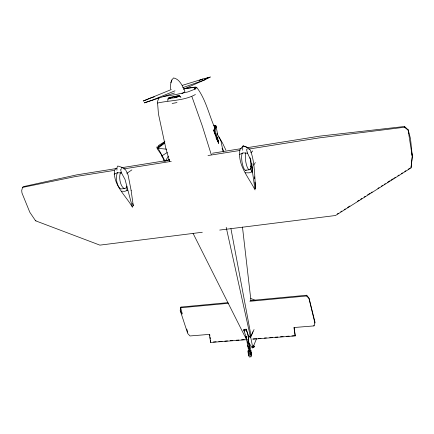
<?xml version="1.0" encoding="UTF-8"?>
<svg xmlns="http://www.w3.org/2000/svg" width="434" height="434" viewBox="0 0 434 434"><rect width="100%" height="100%" fill="white"/><g stroke="black" fill="none" stroke-linecap="round" stroke-linejoin="round"><path stroke-width="0.65" d="M194.692 89.165L194.709 87.267L186.246 88.552L184.249 88.514M253.7 347.162L253.662 346.609M251.894 163.52L252.187 171.907M252.252 171.913L252.376 166.64M219.718 230.069L335.493 215.508L411.014 167.904L412.3 156.251L410.515 138.734L408.161 129.815L404.515 126.489L319.581 136.157L246.615 147.788M248.904 351.752L249.485 349.847L250.299 350.699M170.356 89.057C170.611 85.238 170.334 80.615 173.589 77.919C179.714 79.113 182.41 85.986 184.841 90.939A7.177 1.844 -16.2 0 1 181.895 93.532M411.014 167.904L412.289 156.652L408.144 130.216L404.477 127.238L404.515 126.489M116.892 170.204L117.039 167.464L117.798 165.983L122.29 167.475L125.594 169.781L128.073 174.945L131.182 190.727M247.624 148.618L246.55 149.681L247.537 153.202L250.792 160.13L255.04 189.924C248.834 177.625 237.783 165.582 239.79 150.755M214.814 127.873L214.57 130.287M121.889 168.609L120.576 169.661L121.536 172.987L125.035 179.481L132.435 207.202C125.92 195.777 112.981 185.074 114.522 170.622M214.743 134.09L213.642 130.005L214.787 129.549L215.855 127.265L215.752 125.99L215.237 125.529L214.157 125.545L214.152 125.22L214.976 127.965M218.112 139.737L218.633 143.068L216.105 137.166L213.821 130.281L214.928 129.636L216.078 127.227L215.98 125.914L215.394 125.383L214.325 125.399M251.329 354.958L250.559 350.922L249.707 350.07L249.355 346.63L247.879 346.864L246.268 337.234L243.767 330.269L243.962 329.384L246.284 329.194L248.731 336.638L248.584 340.663L249.17 344.813L250.57 348.431L250.017 349.142L250.098 349.804L250.95 350.656L251.574 354.654L250.781 355.007L249.908 350.97L249.094 350.113L248.546 351.063L248.899 354.052M215.237 125.529L214.857 127.487L214.157 125.545M252.848 339.176L295.212 335.894L293.948 327.534L313.956 325.912L314.097 325.223M249.143 346.766C248.026 341.113 249.143 335.346 246.094 330.084L246.284 329.194M180.441 309.513L180.978 307.071L227.969 302.65M314.883 323.01L308.981 298.473L306.599 295.977L306.767 295.239L250.152 300.561M295.212 335.894L294.192 327.48M249.111 355.12L248.536 355.158L247.847 351.111L248.449 350.162L248.091 346.723L249.355 346.63M116.838 168.473L76.72 174.869L23.284 186.663L22.519 187.417L21.7 190.548L21.971 192.989L29.805 212.242L35.583 220.808L99.88 245.134L202.315 232.255M167.719 100.91L168.316 98.1L170.312 97.335L177.143 95.925L179.383 95.822L180.425 96.679M313.956 325.912L315.019 322.332L309.046 298.185L306.767 295.239M170.898 82.764L171.799 80.002M167.893 99.386L168.316 98.1M254.069 329.542L251.031 335.824L248.351 336.48M247.488 339.594L210.653 342.448L210.485 340.245M248.411 342.16L252.176 347.775L252.838 347.797L253.516 346.186L253.781 346.636M158.963 97.845L157.461 101.578L158.448 113.941L165.793 148.146L169.558 161.274M253.554 346.012L256.608 338.471M252.838 347.797L250.695 337.267L253.027 331.712M247.282 340.473L245.4 337.668L245.937 336.437M180.978 307.071L180.175 310.402L187.694 333.464L190 335.959L209.351 334.392L210.653 342.448M248.08 346.598L247.803 345.041M165.598 160.922L168.262 156.229M185.557 88.373L195.588 87.05L196.694 87.397L195.273 89.274M253.619 165.251L255.344 162.566M250.781 355.007L251.574 354.654M248.536 355.158L248.78 354.855M253.955 347.309L254.02 346.468L253.559 346.202M35.583 220.808L35.941 220.412M239.693 149.882L243.138 145.873L247.581 147.5L250.32 150.055C254.937 162.327 254.536 175.792 255.561 188.671L254.997 182.085M250.879 152.817L252.745 150.923M253.564 345.214L254.123 346.44L252.843 346.793M254.02 346.468L253.288 346.874L252.848 346.554M114.782 169.737L116.35 168.425M164.882 141.782L156.956 148.211L166.656 149.193M164.795 142.987L157.32 148.895L162.083 155.638L165.267 161.508M250.559 350.922L250.95 350.656M161.242 156.213L167.291 152.529M249.707 350.07L250.098 349.804M126.88 173.302L131.893 169.889M164.73 142.759L158.871 146.6L156.403 147.213M168.972 98.757C172.038 96.771 175.96 96.039 179.562 96.538L179.014 95.914L176.926 96.012M337.305 213.951L338.449 213.23M340.733 211.792L341.878 211.07M344.162 209.633L345.307 208.911M347.591 207.468L349.88 206.031M357.307 201.349L359.021 200.264M360.735 199.184L361.88 198.463M364.164 197.025L365.309 196.304M367.593 194.866L369.876 193.423M371.021 192.701L372.166 191.985M377.878 188.383L379.023 187.662M381.307 186.219L382.452 185.502M384.166 184.417L385.311 183.701M387.595 182.258L389.878 180.815M391.023 180.099L393.307 178.656M394.452 177.935L395.596 177.218M397.88 175.775L399.025 175.054M401.309 173.616L402.454 172.895M404.738 171.452L405.882 170.736M408.166 169.293L409.88 168.213M164.768 141.598L158.302 145.656L158.871 146.6L158.09 148.26L162.083 155.638L164.215 161.475M157.553 103.042C169.916 100.243 184.195 100.856 195.387 94.52M245.4 337.668L246.485 337.066M166.444 160.873L169.385 159.283M183.446 89.268L204.886 79.785L210.344 76.959L204.566 79.368M114.137 174.148L117.478 172.689L121.536 172.987M171.294 89.55L143.209 101.03L149.508 98.475M239.525 154.461L243.246 152.893L247.537 153.202M150.994 100.563L144.31 102.88L151.265 100.579L174.978 90.814M199.108 80.491L202.852 79.015L209.345 77.35L205.022 78.804M180.973 97.46L179.53 96.229L174.132 97.834L168.441 98.513M170.557 97.325L168.696 98.035L168.81 98.42L170.887 98.328M182.747 87.673L204.886 79.785M127.753 190.266L124.813 191.302L121.346 191.22M151.265 100.579L174.495 92.979M252.631 171.685L249.111 172.835L245.199 172.792M149.231 98.464L154.298 96.853M182.231 85.389L202.852 79.015M174.121 97.786L177.278 97.01L179.15 96.294L179.014 95.914M176.991 102.576L172.141 103.466M22.519 187.417L75.131 176.622L114.511 170.372M121.52 167.73L169.661 160.054M212.476 153.229L241.261 148.64M123.858 168.886L171.251 161.367M208.005 155.535L240.116 150.435M248.812 149.057L319.061 137.909L404.477 127.238M163.32 96.532L175.526 94.612L187.895 91.921L194.399 89.371L195.75 87.597L194.709 87.267M124.482 188.459L121.211 188.953A8.685 3.7 80.6 0 1 116.844 181.949A8.685 3.7 80.6 0 1 117.685 172.596M245.465 170.329L249.121 169.786M228.365 303.317L180.642 307.787L182.323 313.988M249.903 301.294L306.599 295.977M243.767 330.269L246.094 330.084M213.425 341.997L216.105 341.791M218.779 341.58L222.127 341.325M224.807 341.113L227.481 340.907M230.161 340.701L232.836 340.489M236.183 340.229L238.863 340.023M241.537 339.817L244.217 339.605M252.924 338.932L255.61 338.721M258.301 338.515L260.991 338.308M264.349 338.043L266.368 337.891M269.726 337.63L272.416 337.419M275.107 337.213L277.793 337.001M280.483 336.795L283.174 336.583M286.532 336.323L289.223 336.117M291.914 335.905L295.272 335.645M248.215 347.862L249.631 347.753M248.156 348.084L249.572 347.981M252.176 347.775L252.903 347.721M246.436 336.572L244.841 336.312L193.049 233.335M253.581 346.126L254.123 346.44M248.335 336.616L250.695 337.267M247.581 147.5L243.138 145.873L242.693 147.381L242.725 150.245M250.798 298.435L255.073 300.295M253.548 347.536L253.288 346.874M253.304 347.357L252.946 346.967M196.694 87.397C205.879 99.256 208.89 114.766 214.982 128.323M250.635 166.043L251.894 167.942M217.217 134.041L222.566 143.155L225.864 150.045M253.722 345.659L254.004 346.218M215.996 137.817L218.633 143.068L218.052 140.54M218.844 136.764L220.982 141.083L222.338 147.744L223.635 151.385M250.239 168.273L251.953 171.956M249.17 344.813L249.973 346.685M191.92 96.668L202.347 126.082L211.282 154.65M180.539 310.76L181.694 313.939M179.383 95.822L179.53 96.229M243.962 329.384L244.619 331.24M186.723 329.037L187.77 332.184M222.099 148.216L223.347 151.992M213.864 129.967L218.633 143.068L218.047 140.583M214.928 129.636L218.633 143.068L217.949 140.562M132.663 203.432L133.303 205.96L131.133 190.553M253.917 346.278L254.026 346.95M214.152 125.22L214.591 127.167M226.195 227.318L250.288 336.182M408.161 129.815L408.557 131.665M215.98 125.914L217.586 134.106M230.937 228.675L251.031 335.824M408.66 132.283L408.855 133.526M217.174 133.732L217.385 135.066M217.694 137.068L217.906 138.403M411.616 151.629L412.3 156.251M209.698 334.375L209.872 335.683M210.045 336.985L210.311 338.943M242.476 227.085L250.917 300.328M254.546 176.812L254.715 178.786M247.456 341.352L247.602 343.137M126.668 186.24L127.021 190.553M251.112 352.267A2.935 0.846 85.7 0 1 251.134 356.65A2.935 0.846 85.7 0 1 249.816 354.931A2.935 0.846 85.7 0 1 250.25 351.149M249.724 357.036A2.935 0.852 85.7 0 1 248.59 354.529A2.935 0.852 85.7 0 1 249.094 351.231M126.988 186.077A8.696 3.667 80.6 0 1 121.336 185.101A8.696 3.667 80.6 0 1 120.685 172.493M246.306 170.068A9.168 2.495 81.5 0 1 242.476 164.274A9.168 2.495 81.5 0 1 242.286 152.974M250.006 157.678A9.185 2.458 81.5 0 1 250.223 169.108A9.185 2.458 81.5 0 1 246.425 164.741A9.185 2.458 81.5 0 1 245.78 152.811"/></g></svg>
